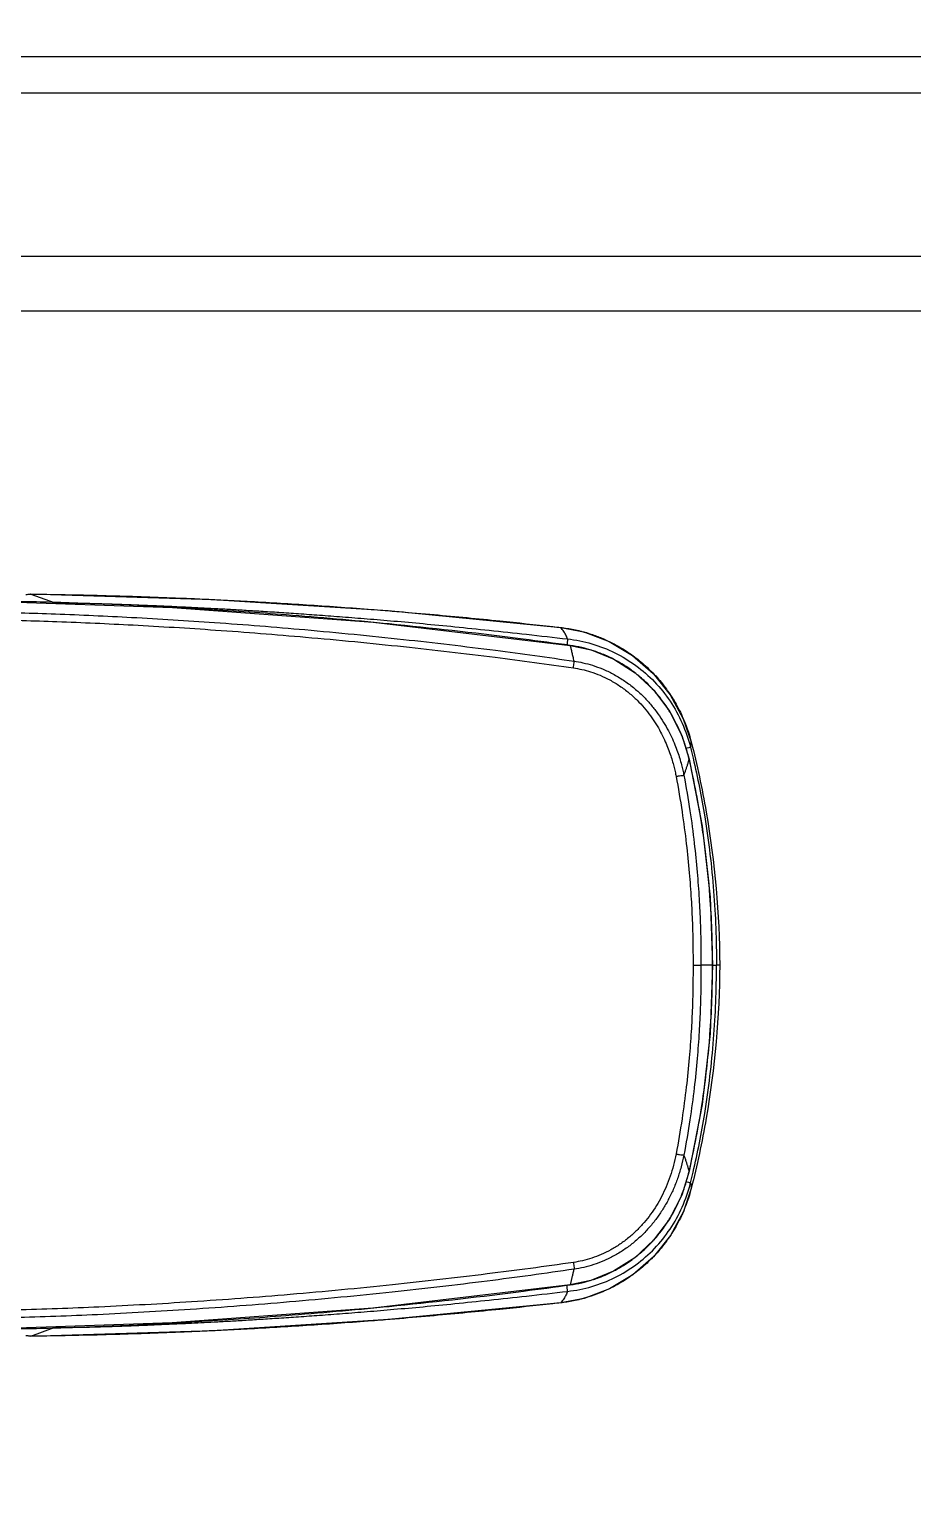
# Model space of a CAD drawing. Header units: millimetres. Extents: x 238075 to 303070, y -258150 to -205841.
# Drawn here: x 275452 to 275939, y -226940 to -226126 of the extents above; entities that cross this region are included whole.
import ezdxf

# ---------------------------------------------------------------- set-up
doc = ezdxf.new("R2010")
doc.units = ezdxf.units.MM
doc.header["$LTSCALE"] = 200
doc.layers.add('L4', color=4, linetype='Continuous')
doc.layers.add('아파트', color=253, linetype='Continuous')

msp = doc.modelspace()

# ---------------------------------------------------------------- linework, layer by layer
at = {"layer": 'L4'}
for p, q in [((276812.64, -226141.22), (275012.64, -226141.22)), ((276792.64, -226161.22), (275072.64, -226161.22)), ((276792.64, -226251.22), (275072.64, -226251.22)), ((276672.64, -226281.22), (275102.64, -226281.22)), ((275451.7, -226437.09), (275453.02, -226437.04)), ((275453.02, -226437.04), (275454.1, -226437.02)), ((275453.06, -226437.06), (275453.02, -226437.04)), ((275453.06, -226437.06), (275465.91, -226441.69)), ((275454.1, -226437.02), (275456.89, -226437)), ((275456.89, -226437), (275458.15, -226437.01)), ((275458.15, -226437.02), (275458.15, -226437.01)), ((275458.15, -226437.01), (275553.24, -226439.92)), ((275421.17, -226440.65), (275531.15, -226444.28)), ((275531.15, -226444.28), (275641.54, -226452.5)), ((275553.24, -226439.92), (275649.95, -226446.09)), ((275641.54, -226452.5), (275750.14, -226465.18)), ((275649.95, -226446.09), (275744.84, -226455.29)), ((275744.84, -226455.29), (275757.64, -226457.78)), ((275744.84, -226455.34), (275744.84, -226455.29)), ((275757.64, -226457.78), (275771.58, -226463.03)), ((275750.14, -226465.18), (275750.14, -226465.26)), ((275750.14, -226465.18), (275761.56, -226467.71)), ((275761.56, -226467.71), (275774.15, -226472.85)), ((275771.58, -226463.03), (275784.44, -226470.71)), ((275774.15, -226472.85), (275785.79, -226480.28)), ((275784.44, -226470.71), (275795.78, -226480.59)), ((275785.79, -226480.28), (275796.13, -226489.87)), ((275795.78, -226480.59), (275805.19, -226492.34)), ((275796.13, -226489.87), (275804.82, -226501.46)), ((275805.19, -226492.34), (275812.36, -226505.56)), ((275804.82, -226501.46), (275811.54, -226514.82)), ((275812.36, -226505.56), (275816.69, -226518.25)), ((275811.54, -226514.82), (275815.58, -226527.76)), ((275815.58, -226527.76), (275815.57, -226527.77)), ((275815.58, -226527.76), (275822.67, -226564.64)), ((275822.67, -226564.64), (275827.11, -226603.77)), ((275827.11, -226603.77), (275828.48, -226641.22)), ((275828.46, -226641.22), (275822.07, -226641.22)), ((275828.48, -226641.22), (275827.1, -226678.84)), ((275828.48, -226641.22), (275828.46, -226641.22)), ((275832.4, -226641.22), (275830.61, -226641.22)), ((275827.1, -226678.84), (275822.65, -226717.97)), ((275822.65, -226717.97), (275815.58, -226754.68)), ((275815.58, -226754.68), (275811.48, -226767.77)), ((275815.58, -226754.68), (275815.57, -226754.68)), ((275811.48, -226767.77), (275804.74, -226781.12)), ((275816.69, -226764.2), (275812.42, -226776.75)), ((275812.42, -226776.75), (275805.27, -226789.98)), ((275804.74, -226781.12), (275796.02, -226792.69)), ((275796.02, -226792.69), (275785.66, -226802.27)), ((275805.27, -226789.98), (275795.88, -226801.75)), ((275785.66, -226802.27), (275774, -226809.67)), ((275795.88, -226801.75), (275784.57, -226811.64)), ((275774, -226809.67), (275761.4, -226814.78)), ((275784.57, -226811.64), (275771.72, -226819.35)), ((275750.14, -226817.26), (275641.37, -226829.96)), ((275761.4, -226814.78), (275750.14, -226817.26)), ((275750.14, -226817.26), (275750.14, -226817.18)), ((275771.72, -226819.35), (275757.79, -226824.63)), ((275744.84, -226827.16), (275650.09, -226836.34)), ((275757.79, -226824.63), (275744.84, -226827.16)), ((275744.84, -226827.11), (275744.84, -226827.16)), ((275641.37, -226829.96), (275530.98, -226838.18)), ((275530.98, -226838.18), (275421.01, -226841.8)), ((275453.06, -226845.39), (275465.91, -226840.76)), ((275553.38, -226842.52), (275458.15, -226845.44)), ((275650.09, -226836.34), (275553.38, -226842.52)), ((275453.02, -226845.4), (275451.83, -226845.36)), ((275453.06, -226845.39), (275453.02, -226845.4)), ((275454.24, -226845.43), (275453.02, -226845.4)), ((275457.03, -226845.45), (275454.24, -226845.43)), ((275458.15, -226845.44), (275457.03, -226845.45)), ((275458.15, -226845.42), (275458.15, -226845.44))]:
    msp.add_line(p, q, dxfattribs=at)
for points in [[(275450.44, -226437.16), (275451.31, -226437.11), (275452.18, -226437.08), (275453.06, -226437.06)], [(275453.06, -226437.06), (275453.63, -226437.04), (275454.2, -226437.03), (275454.77, -226437.02)], [(275454.77, -226437.02), (275455.34, -226437.01), (275455.91, -226437.01), (275456.48, -226437.01)], [(275456.48, -226437.01), (275457.04, -226437.01), (275457.59, -226437.01), (275458.15, -226437.02)], [(275458.15, -226437.02), (275458.55, -226437.03), (275458.95, -226437.03), (275459.36, -226437.04)], [(275459.36, -226437.04), (275472.8, -226437.24), (275486.25, -226437.53), (275499.69, -226437.91)], [(275464.85, -226441.54), (275453.31, -226441.2), (275441.76, -226440.95), (275430.21, -226440.77)], [(275540.07, -226444.79), (275515.02, -226443.35), (275489.94, -226442.26), (275464.85, -226441.54)], [(275465.91, -226441.69), (275466.52, -226441.7), (275467.13, -226441.71), (275467.75, -226441.72)], [(275467.75, -226441.72), (275468.36, -226441.73), (275468.97, -226441.73), (275469.58, -226441.74)], [(275469.58, -226441.74), (275470.19, -226441.75), (275470.8, -226441.76), (275471.42, -226441.77)], [(275471.42, -226441.77), (275472.03, -226441.78), (275472.65, -226441.79), (275473.27, -226441.8)], [(275473.27, -226441.8), (275473.88, -226441.81), (275474.5, -226441.82), (275475.12, -226441.83)], [(275475.12, -226441.83), (275475.74, -226441.84), (275476.36, -226441.85), (275476.98, -226441.86)], [(275476.98, -226441.86), (275477.61, -226441.88), (275478.24, -226441.89), (275478.88, -226441.9)], [(275478.88, -226441.9), (275479.54, -226441.91), (275480.21, -226441.93), (275480.87, -226441.94)], [(275480.87, -226441.94), (275481.59, -226441.96), (275482.31, -226441.97), (275483.03, -226441.99)], [(275483.03, -226441.99), (275483.82, -226442.01), (275484.61, -226442.03), (275485.4, -226442.05)], [(275485.4, -226442.05), (275486.26, -226442.07), (275487.12, -226442.09), (275487.98, -226442.11)], [(275487.98, -226442.11), (275488.91, -226442.14), (275489.84, -226442.16), (275490.76, -226442.19)], [(275490.76, -226442.19), (275491.76, -226442.22), (275492.76, -226442.24), (275493.76, -226442.28)], [(275493.76, -226442.28), (275494.84, -226442.31), (275495.92, -226442.34), (275496.99, -226442.38)], [(275496.99, -226442.38), (275498.16, -226442.41), (275499.32, -226442.45), (275500.48, -226442.49)], [(275499.69, -226437.91), (275512.29, -226438.27), (275524.89, -226438.72), (275537.48, -226439.24)], [(275500.48, -226442.49), (275501.73, -226442.53), (275502.99, -226442.58), (275504.24, -226442.62)], [(275504.24, -226442.62), (275505.58, -226442.67), (275506.93, -226442.72), (275508.28, -226442.77)], [(275508.28, -226442.77), (275509.72, -226442.83), (275511.17, -226442.88), (275512.62, -226442.94)], [(275512.62, -226442.94), (275514.18, -226443), (275515.74, -226443.07), (275517.3, -226443.13)], [(275517.3, -226443.13), (275518.97, -226443.2), (275520.65, -226443.27), (275522.33, -226443.34)], [(275522.33, -226443.34), (275524.14, -226443.42), (275525.95, -226443.49), (275527.75, -226443.57)], [(275527.75, -226443.57), (275529.7, -226443.66), (275531.65, -226443.75), (275533.6, -226443.84)], [(275533.6, -226443.84), (275535.7, -226443.94), (275537.79, -226444.03), (275539.89, -226444.13)], [(275537.48, -226439.24), (275541.33, -226439.4), (275545.19, -226439.57), (275549.05, -226439.75)], [(275539.89, -226444.13), (275542.16, -226444.24), (275544.42, -226444.35), (275546.69, -226444.47)], [(275547.27, -226445.21), (275544.87, -226445.07), (275542.47, -226444.93), (275540.07, -226444.79)], [(275546.69, -226444.47), (275549.14, -226444.59), (275551.58, -226444.72), (275554.03, -226444.85)], [(275593.68, -226448.41), (275578.22, -226447.21), (275562.75, -226446.15), (275547.27, -226445.21)], [(275549.05, -226439.75), (275551.93, -226439.88), (275554.82, -226440.02), (275557.71, -226440.16)], [(275554.03, -226444.85), (275556.67, -226444.99), (275559.32, -226445.13), (275561.96, -226445.28)], [(275557.71, -226440.16), (275562.56, -226440.39), (275567.42, -226440.64), (275572.27, -226440.9)], [(275561.96, -226445.28), (275564.81, -226445.44), (275567.67, -226445.61), (275570.52, -226445.78)], [(275570.52, -226445.78), (275573.6, -226445.96), (275576.68, -226446.15), (275579.76, -226446.34)], [(275572.27, -226440.9), (275583.13, -226441.49), (275593.98, -226442.13), (275604.84, -226442.84)], [(275604.84, -226442.84), (275616.15, -226443.57), (275627.46, -226444.38), (275638.77, -226445.24)], [(275638.77, -226445.24), (275641.08, -226445.42), (275643.39, -226445.6), (275645.71, -226445.78)], [(275645.71, -226445.78), (275649.09, -226446.05), (275652.48, -226446.33), (275655.86, -226446.61)], [(275428.16, -226446.75), (275440.99, -226447.02), (275453.82, -226447.4), (275466.64, -226447.87)], [(275429.17, -226450.98), (275441.96, -226451.25), (275454.75, -226451.62), (275467.53, -226452.09)], [(275466.64, -226447.87), (275480.65, -226448.39), (275494.64, -226449.03), (275508.63, -226449.77)], [(275467.53, -226452.09), (275481.49, -226452.6), (275495.44, -226453.23), (275509.38, -226453.97)], [(275508.63, -226449.77), (275523.85, -226450.58), (275539.05, -226451.52), (275554.25, -226452.59)], [(275509.38, -226453.97), (275524.54, -226454.77), (275539.69, -226455.7), (275554.83, -226456.75)], [(275554.25, -226452.59), (275570.86, -226453.76), (275587.47, -226455.08), (275604.06, -226456.55)], [(275579.76, -226446.34), (275583.08, -226446.55), (275586.4, -226446.77), (275589.73, -226446.98)], [(275589.73, -226446.98), (275593.31, -226447.22), (275596.9, -226447.46), (275600.48, -226447.71)], [(275649, -226453.27), (275630.58, -226451.45), (275612.14, -226449.83), (275593.68, -226448.41)], [(275600.48, -226447.71), (275604.36, -226447.98), (275608.23, -226448.25), (275612.1, -226448.53)], [(275612.1, -226448.53), (275616.29, -226448.84), (275620.48, -226449.15), (275624.67, -226449.47)], [(275624.67, -226449.47), (275629.2, -226449.82), (275633.74, -226450.17), (275638.27, -226450.54)], [(275638.27, -226450.54), (275643.2, -226450.94), (275648.12, -226451.36), (275653.04, -226451.79)], [(275654.67, -226453.83), (275652.78, -226453.64), (275650.89, -226453.45), (275649, -226453.27)], [(275653.04, -226451.79), (275658.39, -226452.25), (275663.74, -226452.74), (275669.08, -226453.24)], [(275724.16, -226461.78), (275701.04, -226458.8), (275677.87, -226456.16), (275654.67, -226453.83)], [(275655.86, -226446.61), (275662.3, -226447.14), (275668.74, -226447.69), (275675.18, -226448.27)], [(275669.08, -226453.24), (275674.89, -226453.78), (275680.7, -226454.34), (275686.51, -226454.92)], [(275675.18, -226448.27), (275687.24, -226449.35), (275699.3, -226450.5), (275711.35, -226451.73)], [(275711.35, -226451.73), (275721.06, -226452.72), (275730.78, -226453.76), (275740.48, -226454.84)], [(275554.83, -226456.75), (275571.38, -226457.91), (275587.91, -226459.21), (275604.44, -226460.66)], [(275604.06, -226456.55), (275622.14, -226458.16), (275640.2, -226459.94), (275658.25, -226461.9)], [(275604.44, -226460.66), (275622.44, -226462.23), (275640.42, -226463.98), (275658.38, -226465.9)], [(275658.25, -226461.9), (275675.16, -226463.74), (275692.05, -226465.74), (275708.93, -226467.91)], [(275686.51, -226454.92), (275692.83, -226455.55), (275699.15, -226456.2), (275705.46, -226456.87)], [(275705.46, -226456.87), (275712.34, -226457.59), (275719.22, -226458.34), (275726.09, -226459.11)], [(275750.14, -226465.26), (275741.49, -226464.05), (275732.83, -226462.89), (275724.16, -226461.78)], [(275726.09, -226459.11), (275733.59, -226459.94), (275741.09, -226460.79), (275748.58, -226461.66)], [(275740.48, -226454.84), (275741.93, -226455.01), (275743.39, -226455.17), (275744.84, -226455.34)], [(275744.84, -226455.34), (275746.04, -226455.47), (275747.23, -226455.63), (275748.42, -226455.82)], [(275746.52, -226457.53), (275746.01, -226456.77), (275745.44, -226456.04), (275744.84, -226455.34)], [(275747.77, -226459.64), (275747.4, -226458.91), (275746.98, -226458.21), (275746.52, -226457.53)], [(275748.58, -226461.66), (275748.37, -226460.97), (275748.09, -226460.29), (275747.77, -226459.64)], [(275748.42, -226455.82), (275750.87, -226456.2), (275753.3, -226456.7), (275755.71, -226457.3)], [(275748.58, -226461.66), (275748.58, -226462.27), (275748.54, -226462.88), (275748.5, -226463.49)], [(275748.58, -226461.66), (275753.11, -226462.16), (275757.59, -226463.06), (275761.97, -226464.34)], [(275755.71, -226457.3), (275755.95, -226457.36), (275756.19, -226457.43), (275756.43, -226457.49)], [(275756.43, -226457.49), (275758.15, -226457.94), (275759.85, -226458.44), (275761.53, -226458.99)], [(275761.53, -226458.99), (275763.55, -226459.66), (275765.54, -226460.4), (275767.51, -226461.22)], [(275767.51, -226461.22), (275768.15, -226461.49), (275768.8, -226461.77), (275769.44, -226462.06)], [(275769.44, -226462.06), (275771.61, -226463.03), (275773.74, -226464.09), (275775.82, -226465.25)], [(275658.38, -226465.9), (275675.2, -226467.71), (275692.01, -226469.66), (275708.8, -226471.78)], [(275708.93, -226467.91), (275723.38, -226469.77), (275737.82, -226471.75), (275752.23, -226473.89)], [(275748.5, -226463.49), (275748.46, -226463.99), (275748.42, -226464.48), (275748.38, -226464.98)], [(275762.65, -226468.13), (275758.58, -226466.82), (275754.38, -226465.85), (275750.14, -226465.26)], [(275750.4, -226466.2), (275750.31, -226465.89), (275750.23, -226465.57), (275750.14, -226465.26)], [(275750.65, -226467.17), (275750.57, -226466.84), (275750.48, -226466.52), (275750.4, -226466.2)], [(275750.9, -226468.17), (275750.82, -226467.83), (275750.73, -226467.5), (275750.65, -226467.17)], [(275751.15, -226469.22), (275751.07, -226468.87), (275750.98, -226468.52), (275750.9, -226468.17)], [(275751.41, -226470.32), (275751.32, -226469.95), (275751.24, -226469.58), (275751.15, -226469.22)], [(275761.97, -226464.34), (275766.33, -226465.61), (275770.58, -226467.26), (275774.66, -226469.27)], [(275762.93, -226468.22), (275762.84, -226468.19), (275762.75, -226468.16), (275762.65, -226468.13)], [(275767.76, -226469.98), (275766.17, -226469.34), (275764.56, -226468.75), (275762.93, -226468.22)], [(275774.11, -226472.9), (275772.04, -226471.83), (275769.92, -226470.85), (275767.76, -226469.98)], [(275774.66, -226469.27), (275778.73, -226471.28), (275782.62, -226473.64), (275786.28, -226476.33)], [(275775.82, -226465.25), (275777.24, -226466.04), (275778.65, -226466.87), (275780.02, -226467.74)], [(275780.02, -226467.74), (275780.71, -226468.17), (275781.39, -226468.61), (275782.06, -226469.06)], [(275782.06, -226469.06), (275784.44, -226470.67), (275786.74, -226472.39), (275788.94, -226474.23)], [(275708.8, -226471.78), (275723.18, -226473.6), (275737.55, -226475.53), (275751.89, -226477.61)], [(275751.68, -226471.47), (275751.59, -226471.09), (275751.5, -226470.7), (275751.41, -226470.32)], [(275751.95, -226472.67), (275751.86, -226472.27), (275751.77, -226471.87), (275751.68, -226471.47)], [(275751.89, -226477.61), (275751.95, -226477.11), (275752.02, -226476.62), (275752.07, -226476.13)], [(275751.89, -226477.61), (275753.42, -226477.83), (275754.95, -226478.11), (275756.46, -226478.45)], [(275752.23, -226473.89), (275752.14, -226473.48), (275752.04, -226473.08), (275751.95, -226472.67)], [(275752.07, -226476.13), (275752.11, -226475.7), (275752.15, -226475.27), (275752.19, -226474.85)], [(275752.19, -226474.85), (275752.21, -226474.53), (275752.23, -226474.21), (275752.23, -226473.89)], [(275752.23, -226473.89), (275753.87, -226474.12), (275755.5, -226474.42), (275757.11, -226474.78)], [(275757.11, -226474.78), (275758.87, -226475.18), (275760.6, -226475.64), (275762.31, -226476.18)], [(275762.31, -226476.18), (275764.18, -226476.76), (275766.03, -226477.43), (275767.83, -226478.18)], [(275767.83, -226478.18), (275769.8, -226478.99), (275771.72, -226479.9), (275773.6, -226480.9)], [(275776.95, -226474.45), (275776.01, -226473.91), (275775.07, -226473.39), (275774.11, -226472.9)], [(275783.3, -226478.51), (275781.26, -226477.05), (275779.13, -226475.69), (275776.95, -226474.45)], [(275786.28, -226476.33), (275789.94, -226479.01), (275793.36, -226482.01), (275796.5, -226485.28)], [(275788.94, -226474.23), (275790.12, -226475.22), (275791.28, -226476.23), (275792.41, -226477.28)], [(275792.41, -226477.28), (275792.93, -226477.77), (275793.45, -226478.27), (275793.97, -226478.78)], [(275756.46, -226478.45), (275758.1, -226478.82), (275759.72, -226479.26), (275761.33, -226479.77)], [(275761.33, -226479.77), (275763.07, -226480.32), (275764.8, -226480.95), (275766.49, -226481.66)], [(275766.49, -226481.66), (275768.33, -226482.43), (275770.13, -226483.29), (275771.89, -226484.24)], [(275771.89, -226484.24), (275773.75, -226485.24), (275775.55, -226486.33), (275777.3, -226487.51)], [(275773.6, -226480.9), (275775.59, -226481.96), (275777.52, -226483.11), (275779.39, -226484.36)], [(275779.39, -226484.36), (275781.28, -226485.61), (275783.1, -226486.96), (275784.86, -226488.39)], [(275784.42, -226479.32), (275784.05, -226479.04), (275783.68, -226478.77), (275783.3, -226478.51)], [(275787.89, -226482.03), (275786.76, -226481.1), (275785.61, -226480.19), (275784.42, -226479.32)], [(275790.8, -226484.57), (275789.85, -226483.7), (275788.88, -226482.85), (275787.89, -226482.03)], [(275794.65, -226488.35), (275793.41, -226487.05), (275792.13, -226485.79), (275790.8, -226484.57)], [(275793.97, -226478.78), (275796.14, -226480.9), (275798.2, -226483.15), (275800.13, -226485.5)], [(275796.5, -226485.28), (275799.66, -226488.57), (275802.53, -226492.15), (275805.07, -226495.94)], [(275800.13, -226485.5), (275801.15, -226486.74), (275802.13, -226488.02), (275803.08, -226489.32)], [(275777.3, -226487.51), (275779.07, -226488.7), (275780.78, -226489.98), (275782.42, -226491.34)], [(275782.42, -226491.34), (275783.98, -226492.63), (275785.48, -226493.99), (275786.91, -226495.42)], [(275784.86, -226488.39), (275786.53, -226489.75), (275788.13, -226491.19), (275789.67, -226492.69)], [(275789.67, -226492.69), (275791.11, -226494.09), (275792.5, -226495.56), (275793.82, -226497.08)], [(275796.62, -226490.49), (275795.98, -226489.77), (275795.32, -226489.05), (275794.65, -226488.35)], [(275796.86, -226490.77), (275796.78, -226490.68), (275796.7, -226490.59), (275796.62, -226490.49)], [(275801.72, -226496.88), (275800.2, -226494.77), (275798.58, -226492.73), (275796.86, -226490.77)], [(275803.08, -226489.32), (275803.42, -226489.78), (275803.75, -226490.25), (275804.08, -226490.72)], [(275804.08, -226490.72), (275805.86, -226493.26), (275807.49, -226495.9), (275808.98, -226498.63)], [(275786.91, -226495.42), (275788.26, -226496.75), (275789.56, -226498.15), (275790.79, -226499.59)], [(275790.79, -226499.59), (275792.01, -226501), (275793.16, -226502.47), (275794.26, -226503.97)], [(275793.82, -226497.08), (275795.12, -226498.57), (275796.35, -226500.11), (275797.53, -226501.69)], [(275797.53, -226501.69), (275798.67, -226503.22), (275799.75, -226504.8), (275800.78, -226506.41)], [(275804.03, -226500.28), (275803.29, -226499.13), (275802.51, -226497.99), (275801.72, -226496.88)], [(275805.21, -226502.17), (275804.82, -226501.53), (275804.43, -226500.9), (275804.03, -226500.28)], [(275805.07, -226495.94), (275807.64, -226499.77), (275809.87, -226503.83), (275811.75, -226508.06)], [(275805.6, -226502.81), (275805.47, -226502.6), (275805.34, -226502.38), (275805.21, -226502.17)], [(275808.98, -226498.63), (275809.79, -226500.11), (275810.56, -226501.62), (275811.27, -226503.15)], [(275794.26, -226503.97), (275795.32, -226505.43), (275796.33, -226506.92), (275797.29, -226508.45)], [(275797.29, -226508.45), (275798.2, -226509.91), (275799.06, -226511.39), (275799.87, -226512.9)], [(275800.78, -226506.41), (275801.75, -226507.94), (275802.67, -226509.5), (275803.54, -226511.09)], [(275808.69, -226508.5), (275807.74, -226506.57), (275806.7, -226504.67), (275805.6, -226502.81)], [(275811.13, -226513.87), (275810.38, -226512.06), (275809.57, -226510.26), (275808.69, -226508.5)], [(275811.27, -226503.15), (275811.45, -226503.53), (275811.63, -226503.91), (275811.8, -226504.29)], [(275811.75, -226508.06), (275813.65, -226512.34), (275815.17, -226516.78), (275816.31, -226521.32)], [(275811.8, -226504.29), (275813.83, -226508.78), (275815.47, -226513.47), (275816.69, -226518.25)], [(275799.87, -226512.9), (275800.62, -226514.31), (275801.34, -226515.75), (275802, -226517.2)], [(275802, -226517.2), (275802.62, -226518.53), (275803.2, -226519.89), (275803.74, -226521.25)], [(275803.54, -226511.09), (275804.35, -226512.57), (275805.11, -226514.07), (275805.83, -226515.6)], [(275805.83, -226515.6), (275806.49, -226517), (275807.11, -226518.42), (275807.69, -226519.86)], [(275811.32, -226514.35), (275811.26, -226514.19), (275811.19, -226514.03), (275811.13, -226513.87)], [(275811.86, -226515.7), (275811.68, -226515.25), (275811.5, -226514.8), (275811.32, -226514.35)], [(275813.02, -226518.89), (275812.65, -226517.82), (275812.27, -226516.76), (275811.86, -226515.7)], [(275814.47, -226523.53), (275814.03, -226521.97), (275813.55, -226520.43), (275813.02, -226518.89)], [(275816.63, -226519.8), (275816.7, -226519.29), (275816.72, -226518.77), (275816.69, -226518.25)], [(275816.69, -226518.25), (275819.94, -226531.04), (275822.7, -226543.95), (275824.95, -226556.95)], [(275803.74, -226521.25), (275804.24, -226522.51), (275804.7, -226523.77), (275805.14, -226525.04)], [(275805.14, -226525.04), (275805.54, -226526.21), (275805.91, -226527.38), (275806.26, -226528.55)], [(275807.69, -226519.86), (275808.22, -226521.17), (275808.73, -226522.5), (275809.19, -226523.84)], [(275809.19, -226523.84), (275809.62, -226525.06), (275810.02, -226526.29), (275810.4, -226527.52)], [(275815.36, -226521.59), (275814.83, -226521.72), (275814.31, -226521.86), (275813.78, -226522)], [(275815.48, -226527.39), (275815.17, -226526.1), (275814.84, -226524.81), (275814.47, -226523.53)], [(275816.31, -226521.32), (275815.99, -226521.42), (275815.68, -226521.5), (275815.36, -226521.59)], [(275816.31, -226521.32), (275816.46, -226520.82), (275816.57, -226520.32), (275816.63, -226519.8)], [(275816.31, -226521.32), (275816.8, -226523.31), (275817.28, -226525.31), (275817.75, -226527.32)], [(275806.26, -226528.55), (275806.57, -226529.62), (275806.86, -226530.69), (275807.14, -226531.77)], [(275807.14, -226531.77), (275807.39, -226532.74), (275807.62, -226533.72), (275807.83, -226534.7)], [(275807.83, -226534.7), (275808.02, -226535.57), (275808.2, -226536.44), (275808.37, -226537.32)], [(275810.4, -226527.52), (275810.74, -226528.64), (275811.05, -226529.77), (275811.35, -226530.9)], [(275811.35, -226530.9), (275811.62, -226531.91), (275811.87, -226532.93), (275812.1, -226533.96)], [(275812.1, -226533.96), (275812.31, -226534.87), (275812.5, -226535.79), (275812.68, -226536.71)], [(275813.02, -226535.81), (275813.13, -226535.52), (275813.24, -226535.23), (275813.34, -226534.94)], [(275813.34, -226534.94), (275813.44, -226534.67), (275813.54, -226534.39), (275813.64, -226534.11)], [(275813.64, -226534.11), (275813.74, -226533.84), (275813.83, -226533.56), (275813.93, -226533.29)], [(275813.93, -226533.29), (275814.02, -226533.02), (275814.11, -226532.75), (275814.2, -226532.48)], [(275814.2, -226532.48), (275814.29, -226532.22), (275814.38, -226531.95), (275814.46, -226531.68)], [(275814.46, -226531.68), (275814.55, -226531.41), (275814.63, -226531.15), (275814.71, -226530.88)], [(275814.71, -226530.88), (275814.79, -226530.62), (275814.87, -226530.36), (275814.94, -226530.09)], [(275814.94, -226530.09), (275815.02, -226529.83), (275815.09, -226529.57), (275815.17, -226529.31)], [(275815.17, -226529.31), (275815.24, -226529.05), (275815.31, -226528.79), (275815.37, -226528.53)], [(275815.37, -226528.53), (275815.44, -226528.28), (275815.5, -226528.02), (275815.57, -226527.77)], [(275815.57, -226527.77), (275815.54, -226527.64), (275815.51, -226527.52), (275815.48, -226527.39)], [(275822.72, -226565.11), (275820.81, -226552.58), (275818.42, -226540.12), (275815.57, -226527.77)], [(275817.75, -226527.32), (275820.25, -226538), (275822.38, -226548.77), (275824.14, -226559.61)], [(275808.37, -226537.32), (275808.98, -226537.21), (275809.6, -226537.1), (275810.22, -226537)], [(275808.37, -226537.32), (275809.59, -226543.79), (275810.69, -226550.28), (275811.67, -226556.79)], [(275810.22, -226537), (275810.72, -226536.92), (275811.23, -226536.85), (275811.74, -226536.79)], [(275811.74, -226536.79), (275812.05, -226536.75), (275812.36, -226536.71), (275812.68, -226536.71)], [(275812.68, -226536.71), (275812.8, -226536.41), (275812.91, -226536.11), (275813.02, -226535.81)], [(275812.68, -226536.71), (275813.91, -226543.22), (275815.02, -226549.75), (275816.01, -226556.3)], [(275811.67, -226556.79), (275812.55, -226562.65), (275813.33, -226568.53), (275814.02, -226574.42)], [(275816.01, -226556.3), (275816.9, -226562.19), (275817.68, -226568.11), (275818.37, -226574.03)], [(275824.14, -226559.61), (275826.35, -226573.19), (275827.98, -226586.86), (275829.04, -226600.57)], [(275824.95, -226556.95), (275829.77, -226584.76), (275832.28, -226613.02), (275832.4, -226641.22)], [(275824.41, -226577.14), (275823.9, -226573.13), (275823.33, -226569.12), (275822.72, -226565.11)], [(275814.02, -226574.42), (275814.64, -226579.73), (275815.17, -226585.05), (275815.63, -226590.38)], [(275818.37, -226574.03), (275819, -226579.38), (275819.54, -226584.73), (275820, -226590.09)], [(275827.04, -226603.1), (275826.39, -226594.43), (275825.51, -226585.77), (275824.41, -226577.14)], [(275815.63, -226590.38), (275816.05, -226595.2), (275816.4, -226600.02), (275816.69, -226604.85)], [(275820, -226590.09), (275820.42, -226594.94), (275820.77, -226599.79), (275821.06, -226604.64)], [(275816.69, -226604.85), (275816.96, -226609.24), (275817.17, -226613.63), (275817.33, -226618.02)], [(275821.06, -226604.64), (275821.33, -226609.06), (275821.54, -226613.47), (275821.7, -226617.88)], [(275828.46, -226641.22), (275828.47, -226628.51), (275827.99, -226615.78), (275827.04, -226603.1)], [(275829.04, -226600.57), (275830.1, -226614.1), (275830.6, -226627.66), (275830.61, -226641.22)], [(275817.33, -226618.02), (275817.48, -226622.03), (275817.58, -226626.05), (275817.64, -226630.07)], [(275821.7, -226617.88), (275821.85, -226621.92), (275821.95, -226625.96), (275822.01, -226630.01)], [(275817.64, -226630.07), (275817.7, -226633.79), (275817.71, -226637.51), (275817.7, -226641.22)], [(275822.01, -226630.01), (275822.07, -226633.75), (275822.09, -226637.48), (275822.07, -226641.22)], [(275817.7, -226641.22), (275817.71, -226644.93), (275817.7, -226648.64), (275817.64, -226652.35)], [(275817.7, -226641.22), (275818.32, -226641.22), (275818.93, -226641.22), (275819.55, -226641.22)], [(275819.55, -226641.22), (275820.06, -226641.22), (275820.57, -226641.22), (275821.08, -226641.22)], [(275821.08, -226641.22), (275821.41, -226641.22), (275821.74, -226641.22), (275822.07, -226641.22)], [(275822.07, -226641.22), (275822.09, -226644.95), (275822.07, -226648.68), (275822.01, -226652.41)], [(275832.4, -226641.22), (275832.28, -226669.42), (275829.77, -226697.68), (275824.95, -226725.49)], [(275827.03, -226679.42), (275827.99, -226666.71), (275828.47, -226653.96), (275828.46, -226641.22)], [(275828.48, -226641.22), (275828.82, -226641.22), (275829.17, -226641.22), (275829.51, -226641.22)], [(275829.04, -226681.87), (275830.1, -226668.35), (275830.6, -226654.78), (275830.61, -226641.22)], [(275829.51, -226641.22), (275829.88, -226641.22), (275830.25, -226641.22), (275830.61, -226641.22)], [(275817.64, -226652.35), (275817.58, -226656.39), (275817.48, -226660.42), (275817.33, -226664.46)], [(275822.01, -226652.41), (275821.95, -226656.47), (275821.85, -226660.53), (275821.7, -226664.59)], [(275817.33, -226664.46), (275817.17, -226668.88), (275816.95, -226673.3), (275816.69, -226677.72)], [(275821.7, -226664.59), (275821.54, -226669.04), (275821.32, -226673.48), (275821.06, -226677.92)], [(275816.69, -226677.72), (275816.39, -226682.57), (275816.04, -226687.42), (275815.62, -226692.27)], [(275821.06, -226677.92), (275820.76, -226682.81), (275820.41, -226687.69), (275819.98, -226692.56)], [(275826.72, -226683.37), (275826.83, -226682.06), (275826.93, -226680.74), (275827.03, -226679.42)], [(275822.72, -226717.38), (275824.44, -226706.09), (275825.77, -226694.75), (275826.72, -226683.37)], [(275824.14, -226722.84), (275826.35, -226709.26), (275827.98, -226695.59), (275829.04, -226681.87)], [(275815.62, -226692.27), (275815.15, -226697.61), (275814.61, -226702.95), (275813.99, -226708.27)], [(275819.98, -226692.56), (275819.52, -226697.94), (275818.97, -226703.3), (275818.35, -226708.66)], [(275813.99, -226708.27), (275813.3, -226714.14), (275812.52, -226720), (275811.64, -226725.85)], [(275818.35, -226708.66), (275817.66, -226714.56), (275816.87, -226720.46), (275815.98, -226726.34)], [(275815.57, -226754.68), (275818.42, -226742.34), (275820.81, -226729.89), (275822.72, -226717.38)], [(275811.64, -226725.85), (275810.67, -226732.29), (275809.58, -226738.72), (275808.37, -226745.13)], [(275815.98, -226726.34), (275815, -226732.82), (275813.9, -226739.29), (275812.68, -226745.74)], [(275824.95, -226725.49), (275822.7, -226738.5), (275819.94, -226751.41), (275816.69, -226764.19)], [(275817.75, -226755.13), (275820.25, -226744.45), (275822.38, -226733.67), (275824.14, -226722.84)], [(275808.37, -226745.13), (275807.97, -226747.22), (275807.5, -226749.31), (275806.96, -226751.37)], [(275808.37, -226745.13), (275808.98, -226745.24), (275809.6, -226745.35), (275810.22, -226745.45)], [(275810.22, -226745.45), (275810.72, -226745.53), (275811.23, -226745.6), (275811.74, -226745.66)], [(275812.68, -226745.74), (275812.25, -226747.93), (275811.74, -226750.12), (275811.16, -226752.28)], [(275811.74, -226745.66), (275812.05, -226745.7), (275812.36, -226745.74), (275812.68, -226745.74)], [(275813.11, -226746.88), (275812.97, -226746.5), (275812.83, -226746.12), (275812.68, -226745.74)], [(275806.96, -226751.37), (275806.42, -226753.41), (275805.81, -226755.44), (275805.13, -226757.43)], [(275811.16, -226752.28), (275810.58, -226754.42), (275809.92, -226756.54), (275809.18, -226758.64)], [(275813.49, -226747.91), (275813.37, -226747.56), (275813.24, -226747.22), (275813.11, -226746.88)], [(275813.82, -226748.84), (275813.71, -226748.53), (275813.6, -226748.22), (275813.49, -226747.91)], [(275814.1, -226749.67), (275814.01, -226749.39), (275813.91, -226749.12), (275813.82, -226748.84)], [(275814.35, -226750.43), (275814.27, -226750.18), (275814.19, -226749.93), (275814.1, -226749.67)], [(275814.57, -226751.12), (275814.5, -226750.89), (275814.43, -226750.66), (275814.35, -226750.43)], [(275814.77, -226751.76), (275814.7, -226751.54), (275814.64, -226751.33), (275814.57, -226751.12)], [(275814.95, -226752.36), (275814.89, -226752.16), (275814.83, -226751.96), (275814.77, -226751.76)], [(275815.11, -226752.94), (275815.06, -226752.75), (275815, -226752.55), (275814.95, -226752.36)], [(275815.27, -226753.53), (275815.22, -226753.33), (275815.17, -226753.14), (275815.11, -226752.94)], [(275815.42, -226754.1), (275815.37, -226753.91), (275815.32, -226753.72), (275815.27, -226753.53)], [(275815.57, -226754.68), (275815.52, -226754.49), (275815.47, -226754.29), (275815.42, -226754.1)], [(275815.44, -226755.21), (275815.48, -226755.03), (275815.52, -226754.85), (275815.57, -226754.68)], [(275805.13, -226757.43), (275804.46, -226759.37), (275803.73, -226761.28), (275802.93, -226763.16)], [(275809.18, -226758.64), (275808.47, -226760.67), (275807.68, -226762.68), (275806.82, -226764.66)], [(275811.75, -226774.39), (275813.65, -226770.11), (275815.17, -226765.66), (275816.31, -226761.13)], [(275811.78, -226766.94), (275812.47, -226765.18), (275813.09, -226763.41), (275813.66, -226761.61)], [(275813.66, -226761.61), (275814.33, -226759.5), (275814.93, -226757.37), (275815.44, -226755.21)], [(275815.36, -226760.86), (275814.83, -226760.72), (275814.3, -226760.59), (275813.78, -226760.45)], [(275816.31, -226761.13), (275815.99, -226761.03), (275815.68, -226760.94), (275815.36, -226760.86)], [(275816.31, -226761.13), (275816.8, -226759.13), (275817.28, -226757.13), (275817.75, -226755.13)], [(275816.31, -226761.13), (275816.46, -226761.62), (275816.57, -226762.13), (275816.63, -226762.65)], [(275816.63, -226762.65), (275816.7, -226763.16), (275816.72, -226763.68), (275816.69, -226764.19)], [(275800.4, -226768.52), (275799.52, -226770.24), (275798.56, -226771.93), (275797.55, -226773.58)], [(275802.93, -226763.16), (275802.15, -226764.98), (275801.31, -226766.77), (275800.4, -226768.52)], [(275804.11, -226770.29), (275803.16, -226772.1), (275802.14, -226773.87), (275801.05, -226775.6)], [(275806.82, -226764.66), (275805.99, -226766.57), (275805.08, -226768.45), (275804.11, -226770.29)], [(275808.44, -226774.45), (275809.48, -226772.4), (275810.42, -226770.31), (275811.29, -226768.18)], [(275811.29, -226768.18), (275811.32, -226768.11), (275811.35, -226768.04), (275811.37, -226767.97)], [(275811.37, -226767.97), (275811.51, -226767.63), (275811.65, -226767.28), (275811.78, -226766.94)], [(275816.69, -226764.19), (275815.48, -226768.95), (275813.84, -226773.62), (275811.83, -226778.1)], [(275794.34, -226778.37), (275793.2, -226779.93), (275792.01, -226781.44), (275790.75, -226782.91)], [(275797.55, -226773.58), (275796.54, -226775.21), (275795.47, -226776.81), (275794.34, -226778.37)], [(275801.05, -226775.6), (275799.97, -226777.33), (275798.82, -226779.01), (275797.62, -226780.64)], [(275805.07, -226786.51), (275807.64, -226782.67), (275809.87, -226778.61), (275811.75, -226774.39)], [(275805.28, -226780.16), (275806.41, -226778.3), (275807.46, -226776.39), (275808.44, -226774.45)], [(275811.27, -226779.3), (275810.56, -226780.82), (275809.79, -226782.33), (275808.99, -226783.8)], [(275811.83, -226778.1), (275811.64, -226778.5), (275811.46, -226778.9), (275811.27, -226779.3)], [(275786.73, -226787.21), (275785.31, -226788.61), (275783.82, -226789.95), (275782.28, -226791.22)], [(275790.75, -226782.91), (275789.47, -226784.4), (275788.13, -226785.83), (275786.73, -226787.21)], [(275793.77, -226785.42), (275792.4, -226786.99), (275790.97, -226788.5), (275789.47, -226789.95)], [(275797.62, -226780.64), (275796.4, -226782.28), (275795.12, -226783.88), (275793.77, -226785.42)], [(275796.5, -226797.17), (275799.66, -226793.87), (275802.53, -226790.3), (275805.07, -226786.51)], [(275799.6, -226788.38), (275801.26, -226786.26), (275802.83, -226784.06), (275804.27, -226781.78)], [(275808.99, -226783.8), (275807.51, -226786.51), (275805.88, -226789.15), (275804.11, -226791.68)], [(275804.27, -226781.78), (275804.38, -226781.62), (275804.48, -226781.46), (275804.58, -226781.3)], [(275804.58, -226781.3), (275804.82, -226780.92), (275805.05, -226780.54), (275805.28, -226780.16)], [(275777.47, -226794.83), (275775.82, -226795.94), (275774.12, -226796.98), (275772.38, -226797.94)], [(275782.28, -226791.22), (275780.73, -226792.49), (275779.13, -226793.7), (275777.47, -226794.83)], [(275784.72, -226794.17), (275783.06, -226795.51), (275781.34, -226796.79), (275779.57, -226797.97)], [(275789.47, -226789.95), (275787.95, -226791.43), (275786.36, -226792.83), (275784.72, -226794.17)], [(275788.14, -226800.21), (275789.9, -226798.73), (275791.6, -226797.18), (275793.23, -226795.56)], [(275793.23, -226795.56), (275793.72, -226795.06), (275794.21, -226794.57), (275794.69, -226794.06)], [(275794.69, -226794.06), (275795.66, -226793.03), (275796.61, -226791.98), (275797.53, -226790.9)], [(275797.53, -226790.9), (275798.24, -226790.08), (275798.93, -226789.24), (275799.6, -226788.38)], [(275803.07, -226793.14), (275802.13, -226794.42), (275801.16, -226795.69), (275800.15, -226796.92)], [(275804.11, -226791.68), (275803.77, -226792.17), (275803.43, -226792.65), (275803.07, -226793.14)], [(275761.98, -226802.47), (275760.3, -226803.02), (275758.59, -226803.5), (275756.86, -226803.9)], [(275767.18, -226800.49), (275765.48, -226801.23), (275763.74, -226801.89), (275761.98, -226802.47)], [(275772.38, -226797.94), (275770.69, -226798.87), (275768.95, -226799.72), (275767.18, -226800.49)], [(275774.13, -226801.26), (275772.32, -226802.24), (275770.47, -226803.14), (275768.57, -226803.95)], [(275779.57, -226797.97), (275777.81, -226799.15), (275775.99, -226800.25), (275774.13, -226801.26)], [(275775.03, -226809.07), (275778.06, -226807.45), (275780.98, -226805.62), (275783.77, -226803.6)], [(275783.77, -226803.6), (275784.23, -226803.27), (275784.69, -226802.93), (275785.15, -226802.59)], [(275785.15, -226802.59), (275786.16, -226801.82), (275787.16, -226801.03), (275788.14, -226800.21)], [(275786.28, -226806.12), (275789.94, -226803.44), (275793.36, -226800.44), (275796.5, -226797.17)], [(275794.01, -226803.63), (275793.48, -226804.15), (275792.94, -226804.67), (275792.39, -226805.18)], [(275800.15, -226796.92), (275798.23, -226799.26), (275796.17, -226801.5), (275794.01, -226803.63)], [(275704.35, -226811.22), (275687, -226813.38), (275669.63, -226815.37), (275652.24, -226817.19)], [(275751.89, -226804.84), (275736.06, -226807.13), (275720.22, -226809.25), (275704.35, -226811.22)], [(275752.23, -226808.56), (275736.33, -226810.91), (275720.4, -226813.09), (275704.45, -226815.11)], [(275751.34, -226812.41), (275751.41, -226812.11), (275751.48, -226811.8), (275751.55, -226811.5)], [(275751.55, -226811.5), (275751.63, -226811.18), (275751.7, -226810.86), (275751.78, -226810.54)], [(275751.78, -226810.54), (275751.85, -226810.21), (275751.93, -226809.88), (275752, -226809.55)], [(275756.86, -226803.9), (275755.22, -226804.29), (275753.56, -226804.6), (275751.89, -226804.84)], [(275751.89, -226804.84), (275751.95, -226805.33), (275752.02, -226805.83), (275752.07, -226806.32)], [(275752, -226809.55), (275752.08, -226809.22), (275752.15, -226808.89), (275752.23, -226808.56)], [(275752.07, -226806.32), (275752.11, -226806.75), (275752.15, -226807.17), (275752.19, -226807.6)], [(275752.19, -226807.6), (275752.21, -226807.92), (275752.23, -226808.24), (275752.23, -226808.56)], [(275757.54, -226807.56), (275755.79, -226807.97), (275754.01, -226808.3), (275752.23, -226808.56)], [(275763.01, -226806.05), (275761.21, -226806.63), (275759.39, -226807.14), (275757.54, -226807.56)], [(275768.57, -226803.95), (275766.75, -226804.73), (275764.9, -226805.43), (275763.01, -226806.05)], [(275765.95, -226813.17), (275768.99, -226812.03), (275771.97, -226810.69), (275774.84, -226809.16)], [(275774.66, -226813.17), (275778.73, -226811.16), (275782.62, -226808.8), (275786.28, -226806.12)], [(275774.84, -226809.16), (275774.9, -226809.13), (275774.96, -226809.1), (275775.03, -226809.07)], [(275788.97, -226808.19), (275786.78, -226810.02), (275784.48, -226811.75), (275782.11, -226813.35)], [(275792.39, -226805.18), (275791.28, -226806.21), (275790.14, -226807.22), (275788.97, -226808.19)], [(275652.24, -226817.19), (275633.51, -226819.16), (275614.76, -226820.93), (275595.99, -226822.52)], [(275704.45, -226815.11), (275687.02, -226817.32), (275669.56, -226819.35), (275652.08, -226821.21)], [(275724.46, -226820.63), (275733.03, -226819.53), (275741.59, -226818.38), (275750.14, -226817.18)], [(275748.5, -226818.95), (275748.46, -226818.46), (275748.42, -226817.96), (275748.38, -226817.47)], [(275748.58, -226820.79), (275748.58, -226820.17), (275748.54, -226819.56), (275748.5, -226818.95)], [(275748.58, -226820.79), (275753.11, -226820.28), (275757.59, -226819.39), (275761.97, -226818.11)], [(275750.14, -226817.18), (275754.35, -226816.6), (275758.53, -226815.64), (275762.58, -226814.34)], [(275750.14, -226817.18), (275750.21, -226816.94), (275750.28, -226816.69), (275750.35, -226816.44)], [(275750.35, -226816.44), (275750.41, -226816.19), (275750.48, -226815.94), (275750.54, -226815.69)], [(275750.54, -226815.69), (275750.61, -226815.44), (275750.67, -226815.18), (275750.74, -226814.92)], [(275750.74, -226814.92), (275750.8, -226814.66), (275750.87, -226814.39), (275750.93, -226814.13)], [(275750.93, -226814.13), (275751, -226813.85), (275751.07, -226813.57), (275751.13, -226813.29)], [(275751.13, -226813.29), (275751.2, -226813), (275751.27, -226812.71), (275751.34, -226812.41)], [(275761.97, -226818.11), (275766.33, -226816.84), (275770.58, -226815.18), (275774.66, -226813.17)], [(275762.58, -226814.34), (275762.7, -226814.3), (275762.81, -226814.27), (275762.93, -226814.23)], [(275762.93, -226814.23), (275763.94, -226813.9), (275764.95, -226813.54), (275765.95, -226813.17)], [(275775.88, -226817.17), (275773.8, -226818.32), (275771.67, -226819.38), (275769.5, -226820.36)], [(275780.01, -226814.72), (275778.66, -226815.57), (275777.28, -226816.39), (275775.88, -226817.17)], [(275782.11, -226813.35), (275781.42, -226813.81), (275780.72, -226814.27), (275780.01, -226814.72)], [(275541.56, -226826.58), (275524.6, -226827.68), (275507.62, -226828.63), (275490.63, -226829.4)], [(275595.56, -226826.63), (275577.35, -226828.19), (275559.13, -226829.57), (275540.9, -226830.76)], [(275595.99, -226822.52), (275577.86, -226824.05), (275559.72, -226825.41), (275541.56, -226826.58)], [(275652.08, -226821.21), (275633.26, -226823.21), (275614.42, -226825.02), (275595.56, -226826.63)], [(275654.67, -226828.62), (275677.97, -226826.27), (275701.24, -226823.62), (275724.46, -226820.63)], [(275669.08, -226829.21), (275674.89, -226828.67), (275680.7, -226828.11), (275686.51, -226827.53)], [(275686.51, -226827.53), (275692.83, -226826.9), (275699.15, -226826.25), (275705.46, -226825.58)], [(275705.46, -226825.58), (275712.34, -226824.85), (275719.22, -226824.1), (275726.09, -226823.34)], [(275740.47, -226827.6), (275730.77, -226828.69), (275721.06, -226829.73), (275711.35, -226830.72)], [(275726.09, -226823.34), (275733.59, -226822.51), (275741.09, -226821.65), (275748.58, -226820.79)], [(275744.84, -226827.11), (275743.38, -226827.28), (275741.93, -226827.44), (275740.47, -226827.6)], [(275746.52, -226824.92), (275746.01, -226825.68), (275745.44, -226826.41), (275744.84, -226827.11)], [(275748.18, -226826.66), (275747.07, -226826.84), (275745.95, -226826.98), (275744.84, -226827.11)], [(275747.77, -226822.81), (275747.4, -226823.54), (275746.98, -226824.24), (275746.52, -226824.92)], [(275748.58, -226820.79), (275748.37, -226821.48), (275748.09, -226822.15), (275747.77, -226822.81)], [(275755.7, -226825.14), (275753.22, -226825.77), (275750.71, -226826.27), (275748.18, -226826.66)], [(275756.51, -226824.94), (275756.24, -226825.01), (275755.97, -226825.08), (275755.7, -226825.14)], [(275761.67, -226823.41), (275759.96, -226823.97), (275758.24, -226824.48), (275756.51, -226824.94)], [(275767.5, -226821.23), (275765.58, -226822.02), (275763.64, -226822.75), (275761.67, -226823.41)], [(275769.5, -226820.36), (275768.84, -226820.66), (275768.17, -226820.94), (275767.5, -226821.23)], [(275489.78, -226833.61), (275474.47, -226834.32), (275459.16, -226834.88), (275443.84, -226835.31)], [(275490.63, -226829.4), (275475.37, -226830.1), (275460.1, -226830.66), (275444.83, -226831.08)], [(275540.9, -226830.76), (275523.87, -226831.87), (275506.83, -226832.83), (275489.78, -226833.61)], [(275547.27, -226837.23), (275562.72, -226836.3), (275578.17, -226835.24), (275593.6, -226834.05)], [(275570.52, -226836.67), (275573.6, -226836.48), (275576.68, -226836.3), (275579.76, -226836.1)], [(275579.76, -226836.1), (275583.08, -226835.89), (275586.4, -226835.68), (275589.73, -226835.46)], [(275589.73, -226835.46), (275593.31, -226835.23), (275596.9, -226834.98), (275600.48, -226834.74)], [(275593.6, -226834.05), (275612.05, -226832.62), (275630.49, -226831), (275648.91, -226829.19)], [(275600.48, -226834.74), (275604.36, -226834.47), (275608.23, -226834.19), (275612.1, -226833.91)], [(275612.1, -226833.91), (275616.29, -226833.61), (275620.48, -226833.3), (275624.67, -226832.98)], [(275624.67, -226832.98), (275629.2, -226832.63), (275633.74, -226832.27), (275638.27, -226831.9)], [(275638.27, -226831.9), (275643.2, -226831.5), (275648.12, -226831.09), (275653.04, -226830.66)], [(275656.02, -226835.83), (275652.62, -226836.11), (275649.22, -226836.38), (275645.82, -226836.65)], [(275648.91, -226829.19), (275650.83, -226829), (275652.75, -226828.81), (275654.67, -226828.62)], [(275653.04, -226830.66), (275658.39, -226830.19), (275663.74, -226829.71), (275669.08, -226829.21)], [(275675.17, -226834.18), (275668.79, -226834.75), (275662.41, -226835.3), (275656.02, -226835.83)], [(275711.35, -226830.72), (275699.3, -226831.95), (275687.24, -226833.1), (275675.17, -226834.18)], [(275430.21, -226841.67), (275441.81, -226841.5), (275453.41, -226841.24), (275465, -226840.91)], [(275465, -226840.91), (275490.01, -226840.18), (275515.02, -226839.09), (275540, -226837.66)], [(275465.91, -226840.76), (275466.52, -226840.75), (275467.13, -226840.74), (275467.75, -226840.73)], [(275467.75, -226840.73), (275468.36, -226840.72), (275468.97, -226840.71), (275469.58, -226840.7)], [(275469.58, -226840.7), (275470.19, -226840.69), (275470.8, -226840.68), (275471.42, -226840.68)], [(275471.42, -226840.68), (275472.03, -226840.67), (275472.65, -226840.66), (275473.27, -226840.65)], [(275473.27, -226840.65), (275473.88, -226840.64), (275474.5, -226840.63), (275475.12, -226840.62)], [(275475.12, -226840.62), (275475.74, -226840.6), (275476.36, -226840.59), (275476.98, -226840.58)], [(275476.98, -226840.58), (275477.61, -226840.57), (275478.24, -226840.56), (275478.88, -226840.55)], [(275478.88, -226840.55), (275479.54, -226840.53), (275480.21, -226840.52), (275480.87, -226840.5)], [(275480.87, -226840.5), (275481.59, -226840.49), (275482.31, -226840.47), (275483.03, -226840.46)], [(275483.03, -226840.46), (275483.82, -226840.44), (275484.61, -226840.42), (275485.4, -226840.4)], [(275485.4, -226840.4), (275486.26, -226840.38), (275487.12, -226840.36), (275487.98, -226840.33)], [(275487.98, -226840.33), (275488.91, -226840.31), (275489.84, -226840.28), (275490.76, -226840.26)], [(275490.76, -226840.26), (275491.76, -226840.23), (275492.76, -226840.2), (275493.76, -226840.17)], [(275493.76, -226840.17), (275494.84, -226840.14), (275495.92, -226840.1), (275496.99, -226840.07)], [(275496.99, -226840.07), (275498.16, -226840.03), (275499.32, -226839.99), (275500.48, -226839.95)], [(275537.47, -226843.2), (275524.88, -226843.73), (275512.29, -226844.17), (275499.69, -226844.53)], [(275500.48, -226839.95), (275501.73, -226839.91), (275502.99, -226839.87), (275504.24, -226839.82)], [(275504.24, -226839.82), (275505.58, -226839.77), (275506.93, -226839.72), (275508.28, -226839.67)], [(275508.28, -226839.67), (275509.72, -226839.62), (275511.17, -226839.56), (275512.62, -226839.5)], [(275512.62, -226839.5), (275514.18, -226839.44), (275515.74, -226839.38), (275517.3, -226839.32)], [(275517.3, -226839.32), (275518.97, -226839.25), (275520.65, -226839.18), (275522.33, -226839.11)], [(275522.33, -226839.11), (275524.14, -226839.03), (275525.95, -226838.95), (275527.75, -226838.87)], [(275527.75, -226838.87), (275529.7, -226838.78), (275531.65, -226838.7), (275533.6, -226838.61)], [(275533.6, -226838.61), (275535.7, -226838.51), (275537.79, -226838.41), (275539.89, -226838.31)], [(275549.18, -226842.69), (275545.27, -226842.87), (275541.37, -226843.04), (275537.47, -226843.2)], [(275539.89, -226838.31), (275542.16, -226838.2), (275544.42, -226838.09), (275546.69, -226837.98)], [(275540, -226837.66), (275542.42, -226837.52), (275544.84, -226837.38), (275547.27, -226837.23)], [(275546.69, -226837.98), (275549.14, -226837.85), (275551.58, -226837.73), (275554.03, -226837.6)], [(275557.85, -226842.28), (275554.96, -226842.42), (275552.07, -226842.56), (275549.18, -226842.69)], [(275554.03, -226837.6), (275556.67, -226837.46), (275559.32, -226837.31), (275561.96, -226837.16)], [(275572.26, -226841.54), (275567.46, -226841.8), (275562.65, -226842.05), (275557.85, -226842.28)], [(275561.96, -226837.16), (275564.81, -226837), (275567.67, -226836.84), (275570.52, -226836.67)], [(275604.83, -226839.61), (275593.98, -226840.31), (275583.12, -226840.96), (275572.26, -226841.54)], [(275638.76, -226837.2), (275627.46, -226838.07), (275616.15, -226838.87), (275604.83, -226839.61)], [(275645.82, -226836.65), (275643.47, -226836.84), (275641.11, -226837.02), (275638.76, -226837.2)], [(275453.06, -226845.39), (275452.18, -226845.37), (275451.31, -226845.33), (275450.44, -226845.29)], [(275454.77, -226845.43), (275454.2, -226845.42), (275453.63, -226845.41), (275453.06, -226845.39)], [(275456.48, -226845.44), (275455.91, -226845.44), (275455.34, -226845.43), (275454.77, -226845.43)], [(275458.15, -226845.42), (275457.59, -226845.43), (275457.04, -226845.44), (275456.48, -226845.44)], [(275459.35, -226845.41), (275458.95, -226845.41), (275458.55, -226845.42), (275458.15, -226845.42)], [(275499.69, -226844.53), (275486.25, -226844.92), (275472.8, -226845.21), (275459.35, -226845.41)]]:
    msp.add_open_spline(points, degree=3, dxfattribs=at)
at = {"layer": '아파트'}
msp.add_circle((263075.37, -230841.08, 54985.43), 25000, dxfattribs=at)

doc.saveas('drawing.dxf')
